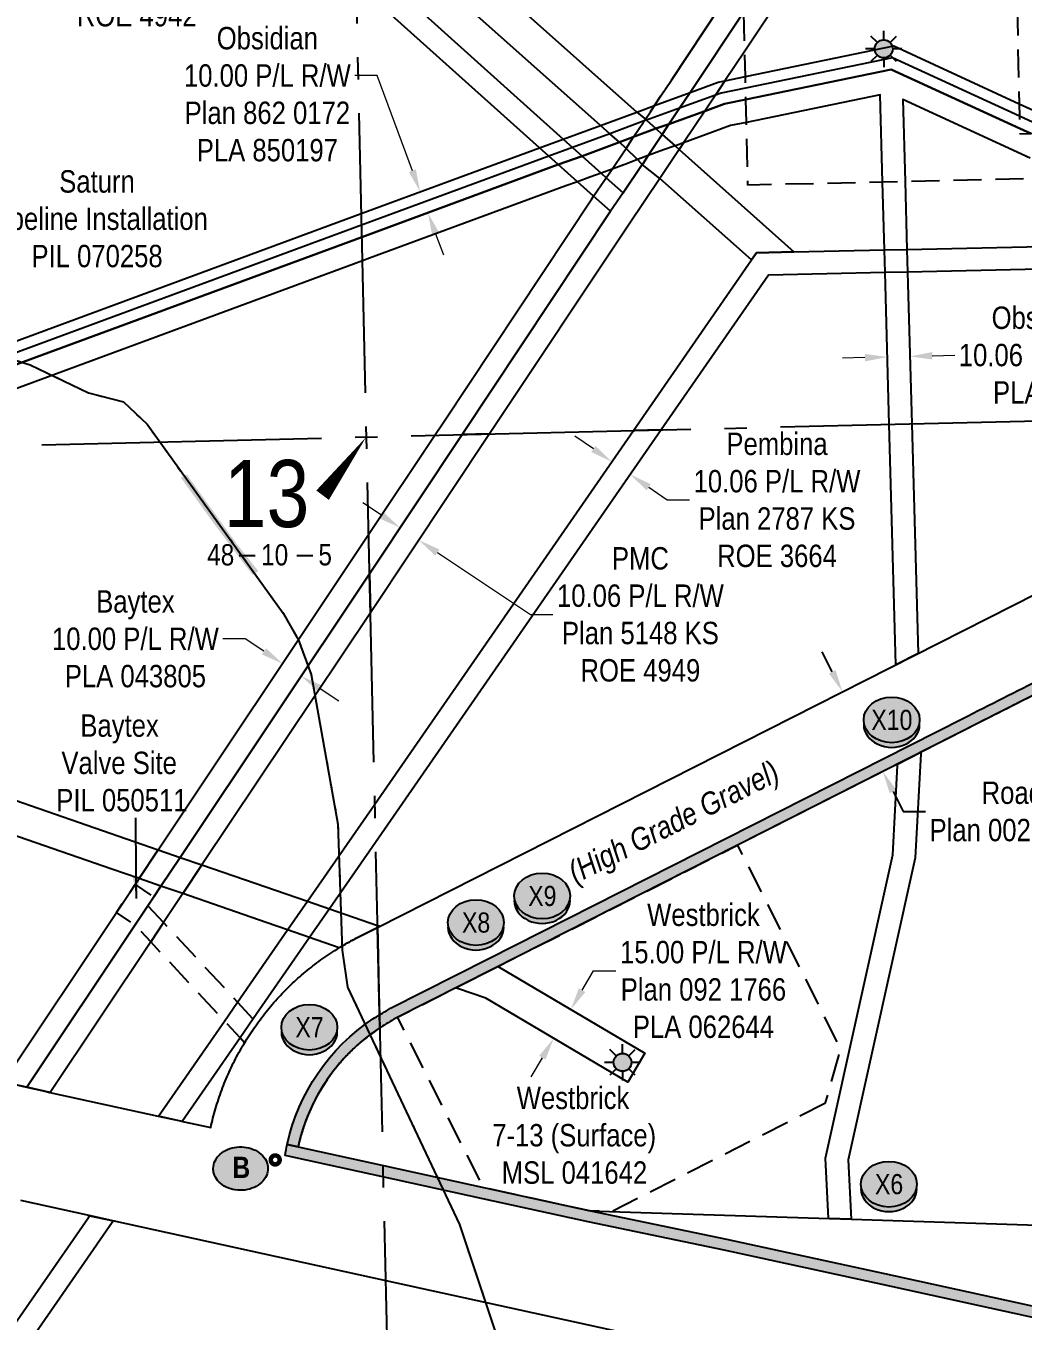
# Model space of a CAD drawing. Extents: x 610781 to 621788, y 5887608 to 5892675.
# Drawn here: x 611534 to 611979, y 5888922 to 5889501 of the extents above; entities that cross this region are included whole.
import ezdxf
from ezdxf.enums import TextEntityAlignment as Align

# ---------------------------------------------------------------- set-up
doc = ezdxf.new("R2010")
doc.units = 0
doc.header["$LTSCALE"] = 5
doc.header["$PDSIZE"] = -1.5
for name, pattern in [('foc-ACCESSROAD', [3.75, 2.5, -1.25]), ('foc-QUARTERLINE', [33, 25, -3, 2, -3]), ('foc-WHEELTRACKS', [2, 0.4, -1.6])]:
    doc.linetypes.add(name, pattern=pattern)
doc.layers.get('Defpoints').update_dxf_attribs({"color": 9})
for name, color, linetype in [('10', 1, 'Continuous'), ('9', 3, 'Continuous'), ('AS-UNDERLAY-H', 141, 'Continuous'), ('C-RW', 13, 'Continuous'), ('C-WS', 13, 'foc-ACCESSROAD'), ('C-WS-S', 13, 'Continuous'), ('CG-NOTES', 7, 'Continuous'), ('F-RW', 190, 'Continuous'), ('F-WS', 190, 'foc-ACCESSROAD'), ('F-WS-S', 190, 'Continuous'), ('L-SECLBL', 7, 'Continuous'), ('L-SECQ', 8, 'foc-QUARTERLINE'), ('L-TITLEDB', 4, 'Continuous'), ('L-TITLEDB-T', 4, 'Continuous'), ('P-CROSSINGS', 250, 'Continuous'), ('P-WORKAREA', 113, 'Continuous'), ('P-WORKAREA-COUNTY-H1', 71, 'Continuous'), ('P-WORKAREA-COUNTY1', 104, 'Continuous'), ('P-WORKAREA-H', 111, 'Continuous'), ('T-WATER-P3', 160, 'foc-WHEELTRACKS')]:
    doc.layers.add(name, color=color, linetype=linetype)
for name, color, linetype, lineweight in [('C-RW-T', 13, 'Continuous', 9), ('F-EZE-T', 190, 'Continuous', 9), ('F-RW-T', 190, 'Continuous', 9), ('F-WS-T', 190, 'Continuous', 9), ('T-TEXT', 48, 'Continuous', 18)]:
    doc.layers.add(name, color=color, linetype=linetype, lineweight=lineweight)
doc.styles.add('80CG', font='ARIALN.TTF', dxfattribs={"height": 10})
doc.styles.add('80L', font='ARIALN.TTF', dxfattribs={"height": 10})
doc.styles.add('80LS', font='ARIALNI.TTF', dxfattribs={"height": 10})
doc.styles.add('BOLD', font='ARIALNB.TTF')
doc.styles.add('Crossing', font='ARIALN.TTF', dxfattribs={"height": 10})
doc.styles.add('foc-LtypeFont', font='ARIALN.TTF', dxfattribs={"height": 7.35})
doc.styles.add('SIMPLEX', font='ARIALN.TTF')
doc.linetypes.add('foc-TOPO-flowdirection-NOLINE', pattern='A,0,[">",foc-LtypeFont,S=0.3,R=0,X=0,Y=-0.945],-20,[">",foc-LtypeFont,S=0.3,R=0,X=0,Y=-0.945],0', length=20)
doc.dimstyles.new('Compass 5 000', dxfattribs={"dimscale": 5, "dimtxt": 9, "dimasz": 2, "dimexe": 0.2, "dimexo": 0.0625, "dimgap": 0.5, "dimtad": 0, "dimtih": 1, "dimtoh": 1, "dimzin": 0, "dimdsep": 46, "dimtxsty": '80CG', "dimcen": 0.1, "dimse1": 1, "dimse2": 1, "dimclrd": 256, "dimclrt": 256, "dimaunit": 1, "dimadec": 4, "dimazin": 0, "dimtfac": 0.06, "dimtofl": 0, "dimtmove": 0, "dimatfit": 1, "dimfxl": 0.2, "dimtolj": 1, "dimtzin": 0, "dimlwd": -1, "dimarcsym": 0})

# ---------------------------------------------------------------- blocks, each defined once
blk = doc.blocks.new('L-SECLBL')
at = {"layer": '9', "color": 7}
for p, q in [((-5.08, -27.83), (-12.29, -27.83)), ((20.7, -27.83), (13.5, -27.83))]:
    blk.add_line(p, q, dxfattribs=at)
at = {"layer": '10', "color": 2, "style": 'SIMPLEX'}
blk.add_attdef('SEC', text='', height=30, dxfattribs=at).set_placement((0, 0), align=Align.MIDDLE)
at = {"layer": '10', "color": 5, "style": '80L'}
blk.add_attdef('TWP', text='', height=9.5, dxfattribs=at).set_placement((-14.43, -27.37), align=Align.MIDDLE_RIGHT)
blk.add_attdef('RGE', text='', height=9.5, dxfattribs=at).set_placement((3.62, -27.37), align=Align.MIDDLE_CENTER)
blk.add_attdef('MER', text='', height=9.5, dxfattribs=at).set_placement((23.17, -27.37), align=Align.MIDDLE_LEFT)
blk = doc.blocks.new('*D41')
at = {"layer": 'C-RW-T', "transparency": 16777216}
for p, q in [((611908.83, 5889352.43), (611898.83, 5889352.16)), ((611938.88, 5889353.25), (611948.88, 5889353.52))]:
    blk.add_line(p, q, dxfattribs=at)
for points in [[(611908.78, 5889354.09), (611908.87, 5889350.76), (611918.83, 5889352.7)], [(611938.84, 5889354.92), (611938.93, 5889351.58), (611928.89, 5889352.98)]]:
    blk.add_solid(points, dxfattribs=at)
at = {"layer": 'Defpoints', "color": 0, "transparency": 16777216}
for p in [(611928.89, 5889352.98), (611919.14, 5889341.19), (611929.2, 5889341.47)]:
    blk.add_point(p, dxfattribs=at)
at = {"layer": 'C-RW-T', "transparency": 16777216, "insert": (611987.97, 5889353.52), "char_height": 10, "attachment_point": 5, "style": '80CG'}
blk.add_mtext('\\A1;Obsidian\\P10.06 P/L R/W\\PPLA 665', dxfattribs=at)
blk = doc.blocks.new('*D45')
at = {"layer": 'Defpoints', "color": 0, "transparency": 16777216}
for p in [(611777.4, 5889061.37), (611777.44, 5889061.35), (611769.78, 5889048.46)]:
    blk.add_point(p, dxfattribs=at)
at = {"layer": 'F-RW-T', "transparency": 16777216}
for p, q in [((611782.53, 5889069.96), (611787.61, 5889078.57)), ((611787.61, 5889078.57), (611797.61, 5889078.57)), ((611764.74, 5889039.82), (611759.66, 5889031.21))]:
    blk.add_line(p, q, dxfattribs=at)
for points in [[(611781.09, 5889070.81), (611783.96, 5889069.11), (611777.44, 5889061.35)], [(611763.3, 5889040.67), (611766.17, 5889038.98), (611769.82, 5889048.44)]]:
    blk.add_solid(points, dxfattribs=at)
at = {"layer": 'F-RW-T', "transparency": 16777216, "insert": (611836.69, 5889078.57), "char_height": 10, "attachment_point": 5, "style": '80CG'}
blk.add_mtext('\\A1;Westbrick\\P15.00 P/L R/W\\PPlan 092 1766\\PPLA 062644', dxfattribs=at)
blk = doc.blocks.new('GAS')
h = blk.add_hatch(color=255)
h.dxf.hatch_style = 1
edge = h.paths.add_edge_path()
edge.add_arc((0, 0), 0.9, 0, 360)
for p, q in [((0, 0.81), (0, 1.62)), ((-0.81, 0), (-1.62, 0)), ((-0.57, 0.57), (-1.14, 1.14)), ((0.57, 0.57), (1.14, 1.14)), ((1.62, 0), (0.81, 0)), ((-0.57, -0.57), (-1.14, -1.14)), ((0, -0.81), (0, -1.62)), ((1.14, -1.14), (0.57, -0.57))]:
    blk.add_line(p, q)
blk.add_circle((0, 0), 0.8)
blk = doc.blocks.new('*D123')
at = {"layer": 'Defpoints', "color": 0, "transparency": 16777216}
for p in [(611728.35, 5889532.1), (611728.43, 5889532.03), (611718.2, 5889520.71)]:
    blk.add_point(p, dxfattribs=at)
at = {"layer": 'F-EZE-T', "transparency": 16777216}
for p, q in [((611735.08, 5889539.5), (611741.73, 5889546.96)), ((611741.73, 5889546.96), (611751.73, 5889546.96)), ((611711.63, 5889513.17), (611704.98, 5889505.71))]:
    blk.add_line(p, q, dxfattribs=at)
for points in [[(611733.83, 5889540.61), (611736.32, 5889538.39), (611728.43, 5889532.03)], [(611710.38, 5889514.28), (611712.87, 5889512.07), (611718.28, 5889520.64)]]:
    blk.add_solid(points, dxfattribs=at)
at = {"layer": 'F-EZE-T', "transparency": 16777216, "insert": (611790.82, 5889546.96), "char_height": 10, "attachment_point": 5, "style": '80CG'}
blk.add_mtext('\\A1;Pembina\\P15.24 P/L R/W\\PPlan 3390 KS\\PROE 4350', dxfattribs=at)
blk = doc.blocks.new('*D124')
at = {"layer": 'Defpoints', "color": 0, "transparency": 16777216}
for p in [(611804.01, 5889300.24), (611759.37, 5889253.39), (611767.62, 5889247.68)]:
    blk.add_point(p, dxfattribs=at)
at = {"layer": 'F-RW-T', "transparency": 16777216}
for p, q in [((611787.54, 5889311.64), (611779.32, 5889317.33)), ((611812.23, 5889294.55), (611820.45, 5889288.86)), ((611820.45, 5889288.86), (611830.45, 5889288.86))]:
    blk.add_line(p, q, dxfattribs=at)
for points in [[(611788.49, 5889313.01), (611786.59, 5889310.27), (611795.76, 5889305.95)], [(611813.18, 5889295.92), (611811.28, 5889293.18), (611804.01, 5889300.24)]]:
    blk.add_solid(points, dxfattribs=at)
at = {"layer": 'F-RW-T', "transparency": 16777216, "insert": (611869.54, 5889288.86), "char_height": 10, "attachment_point": 5, "style": '80CG'}
blk.add_mtext('\\A1;Pembina\\P10.06 P/L R/W\\PPlan 2787 KS\\PROE 3664', dxfattribs=at)
blk = doc.blocks.new('*D142')
at = {"layer": 'Defpoints', "color": 0, "transparency": 16777216}
for p in [(611708.44, 5889287.32), (611716.8, 5889281.76), (611709.59, 5889270.93)]:
    blk.add_point(p, dxfattribs=at)
at = {"layer": 'F-RW-T', "transparency": 16777216}
for p, q in [((611692.91, 5889282.03), (611684.58, 5889287.57)), ((611717.91, 5889265.39), (611759.45, 5889237.73)), ((611759.45, 5889237.73), (611769.45, 5889237.73))]:
    blk.add_line(p, q, dxfattribs=at)
for points in [[(611693.83, 5889283.42), (611691.98, 5889280.64), (611701.23, 5889276.49)], [(611718.83, 5889266.77), (611716.99, 5889264), (611709.59, 5889270.93)]]:
    blk.add_solid(points, dxfattribs=at)
at = {"layer": 'F-RW-T', "transparency": 16777216, "insert": (611808.54, 5889237.73), "char_height": 10, "attachment_point": 5, "style": '80CG'}
blk.add_mtext('\\A1;PMC\\P10.06 P/L R/W\\PPlan 5148 KS\\PROE 4949', dxfattribs=at)
blk = doc.blocks.new('*D143')
at = {"layer": 'Defpoints', "color": 0, "transparency": 16777216}
for p in [(611693.68, 5889283.28), (611702.05, 5889277.71), (611657.15, 5889210.18)]:
    blk.add_point(p, dxfattribs=at)
at = {"layer": 'F-RW-T', "transparency": 16777216}
for p, q in [((611632.12, 5889226.82), (611622.12, 5889226.82)), ((611640.45, 5889221.28), (611632.12, 5889226.82)), ((611665.47, 5889204.64), (611673.8, 5889199.11))]:
    blk.add_line(p, q, dxfattribs=at)
for points in [[(611641.37, 5889222.67), (611639.52, 5889219.9), (611648.77, 5889215.75)], [(611666.4, 5889206.03), (611664.55, 5889203.25), (611657.15, 5889210.18)]]:
    blk.add_solid(points, dxfattribs=at)
at = {"layer": 'F-RW-T', "transparency": 16777216, "insert": (611583.03, 5889226.82), "char_height": 10, "attachment_point": 5, "style": '80CG'}
blk.add_mtext('\\A1;Baytex\\P10.00 P/L R/W\\PPLA 043805', dxfattribs=at)
blk = doc.blocks.new('*D144')
at = {"layer": 'Defpoints', "color": 0, "transparency": 16777216}
for p in [(611642.13, 5889186.68), (611650.44, 5889181.13), (611345.04, 5888741.79)]:
    blk.add_point(p, dxfattribs=at)
at = {"layer": 'F-RW-T', "transparency": 16777216}
for p, q in [((611328.41, 5888752.9), (611318.41, 5888752.9)), ((611336.72, 5888747.35), (611328.41, 5888752.9)), ((611361.67, 5888730.69), (611369.98, 5888725.14))]:
    blk.add_line(p, q, dxfattribs=at)
for points in [[(611337.65, 5888748.73), (611335.8, 5888745.96), (611345.04, 5888741.79)], [(611362.59, 5888732.08), (611360.74, 5888729.31), (611353.35, 5888736.25)]]:
    blk.add_solid(points, dxfattribs=at)
at = {"layer": 'F-RW-T', "transparency": 16777216, "insert": (611279.32, 5888752.9), "char_height": 10, "attachment_point": 5, "style": '80CG'}
blk.add_mtext('\\A1;PMC\\P10.06 P/L R/W\\PPlan 5148 KS\\PROE 4950', dxfattribs=at)
blk = doc.blocks.new('*D149')
at = {"layer": 'Defpoints', "color": 0, "transparency": 16777216}
for p in [(611984.78, 5889246.81), (612002.84, 5889211.19), (611898.76, 5889203.21)]:
    blk.add_point(p, dxfattribs=at)
at = {"layer": 'L-TITLEDB-T', "transparency": 16777216}
for p, q in [((611894.24, 5889212.12), (611889.71, 5889221.04)), ((611921.34, 5889158.66), (611925.86, 5889149.74)), ((611925.86, 5889149.74), (611935.86, 5889149.74))]:
    blk.add_line(p, q, dxfattribs=at)
for points in [[(611895.72, 5889212.88), (611892.75, 5889211.37), (611898.76, 5889203.21)], [(611922.83, 5889159.41), (611919.85, 5889157.91), (611916.82, 5889167.58)]]:
    blk.add_solid(points, dxfattribs=at)
at = {"layer": 'L-TITLEDB-T', "transparency": 16777216, "insert": (611974.6, 5889149.74), "char_height": 10, "attachment_point": 5, "style": '80CG'}
blk.add_mtext('\\A1;Road\\PPlan 002 0306', dxfattribs=at)
blk = doc.blocks.new('xing2')
h = blk.add_hatch(color=50)
h.dxf.hatch_style = 1
edge = h.paths.add_edge_path()
edge.add_ellipse((0, 0), major_axis=(-12.5, 0), ratio=0.816297, start_angle=0, end_angle=360)
h = blk.add_hatch(color=250)
h.dxf.hatch_style = 1
edge = h.paths.add_edge_path()
edge.add_ellipse((0, -2.05), major_axis=(-12.5, 0), ratio=0.816297, start_angle=0, end_angle=180)
edge.add_line((12.5, -2.05), (12.5, 0))
edge.add_ellipse((0, 0), major_axis=(-12.5, 0), ratio=0.816297, start_angle=0, end_angle=180, ccw=False)
edge.add_line((-12.5, 0), (-12.5, -2.05))
at = {"color": 250}
blk.add_ellipse((0, 0), major_axis=(-12.5, 0), ratio=0.816297, dxfattribs=at)
blk.add_ellipse((0, -2.05), major_axis=(-12.5, 0), ratio=0.816297, start_param=0, end_param=3.141593, dxfattribs=at)
at = {"color": 250, "style": 'Crossing'}
blk.add_attdef('CROSSING', text='', height=9, dxfattribs=at).set_placement((0.09, 0.02), align=Align.MIDDLE_CENTER)
at = {"color": 250, "style": 'Crossing', "flags": 1}
for tag, p in [('OWNER', (0.09, -12.49)), ('DESCRIPTION', (0.09, -25.77)), ('LOCATION', (0.09, -39.3)), ('DWG_REF', (0.09, -52.84))]:
    blk.add_attdef(tag, text='', height=9, dxfattribs=at).set_placement(p, align=Align.MIDDLE_CENTER)
blk = doc.blocks.new('AA')
at = {"const_width": 4}
blk.add_lwpolyline([(-1, 0, 1), (1, 0, 1)], format="xyb", close=True, dxfattribs=at)
blk.add_circle((0, 0), 2)
blk = doc.blocks.new('Route_Letters')
h = blk.add_hatch(color=255)
h.dxf.hatch_style = 1
edge = h.paths.add_edge_path()
edge.add_ellipse((-0.12, 0.46), major_axis=(-11.97, 0), ratio=0.789318, start_angle=0, end_angle=360)
at = {"color": 5}
blk.add_open_spline([(-12.34, 0.46), (-12.34, -0.25), (-12.24, -0.97), (-11.72, -2.79), (-11.14, -3.88), (-9.56, -5.81), (-8.54, -6.66), (-6.22, -8.02), (-4.9, -8.54), (-2.12, -9.17), (-0.66, -9.3), (2.22, -9.13), (3.64, -8.84), (6.27, -7.89), (7.48, -7.22), (9.54, -5.6), (10.38, -4.64), (11.6, -2.54), (11.97, -1.4), (12.18, 0.91), (12.02, 2.08), (11.2, 4.3), (10.54, 5.35), (8.8, 7.2), (7.72, 7.99), (5.29, 9.24), (3.93, 9.68), (1.11, 10.18), (-0.35, 10.23), (-3.22, 9.91), (-4.61, 9.55), (-7.16, 8.47), (-8.32, 7.75), (-10.24, 6.02), (-11, 5.02), (-12.05, 2.86), (-12.32, 1.7), (-12.34, 0.52), (-12.34, 0.49), (-12.34, 0.46)], degree=3, knots=[0, 0, 0, 0, 0.219529, 0.219529, 0.575727, 0.575727, 0.931924, 0.931924, 1.288121, 1.288121, 1.644318, 1.644318, 2.000515, 2.000515, 2.356712, 2.356712, 2.712909, 2.712909, 3.069107, 3.069107, 3.425304, 3.425304, 3.781501, 3.781501, 4.137698, 4.137698, 4.493895, 4.493895, 4.850092, 4.850092, 5.20629, 5.20629, 5.562487, 5.562487, 5.918684, 5.918684, 6.274881, 6.274881, 6.283185, 6.283185, 6.283185, 6.283185], dxfattribs=at)
at = {"color": 14, "style": 'BOLD'}
blk.add_attdef('A', text='', height=9.5, dxfattribs=at).set_placement((0.22, 0.98), align=Align.MIDDLE)
blk = doc.blocks.new('*D156')
at = {"layer": 'Defpoints', "color": 0, "transparency": 16777216}
for p in [(611650.31, 5889561.2), (611643.59, 5889553.71), (611649.2, 5889548.68)]:
    blk.add_point(p, dxfattribs=at)
at = {"layer": 'F-EZE-T', "transparency": 16777216}
for p, q in [((611662.6, 5889563.61), (611669.28, 5889571.06)), ((611642.52, 5889541.24), (611632.7, 5889530.29)), ((611632.7, 5889530.29), (611622.7, 5889530.29))]:
    blk.add_line(p, q, dxfattribs=at)
for points in [[(611661.36, 5889564.73), (611663.84, 5889562.5), (611655.92, 5889556.17)], [(611641.28, 5889542.35), (611643.76, 5889540.12), (611649.2, 5889548.68)]]:
    blk.add_solid(points, dxfattribs=at)
at = {"layer": 'F-EZE-T', "transparency": 16777216, "insert": (611583.61, 5889530.29), "char_height": 10, "attachment_point": 5, "style": '80CG'}
blk.add_mtext('\\A1;PMC\\P10.06 P/L R/W\\PPlan 5148 KS\\PROE 4942', dxfattribs=at)
blk = doc.blocks.new('*D158')
at = {"layer": 'C-RW-T', "transparency": 16777216}
for p, q in [((611691.05, 5889478.36), (611681.05, 5889478.36)), ((611706.7, 5889435.92), (611691.05, 5889478.36)), ((611717.11, 5889407.68), (611720.58, 5889398.3))]:
    blk.add_line(p, q, dxfattribs=at)
for points in [[(611708.26, 5889436.5), (611705.14, 5889435.34), (611710.16, 5889426.54)], [(611718.68, 5889408.26), (611715.55, 5889407.1), (611713.65, 5889417.06)]]:
    blk.add_solid(points, dxfattribs=at)
at = {"layer": 'Defpoints', "color": 0, "transparency": 16777216}
for p in [(611710.16, 5889426.54), (611719.58, 5889430.01), (611723.07, 5889420.54)]:
    blk.add_point(p, dxfattribs=at)
at = {"layer": 'C-RW-T', "transparency": 16777216, "insert": (611641.96, 5889478.36), "char_height": 10, "attachment_point": 5, "style": '80CG'}
blk.add_mtext('\\A1;\\PObsidian\\P10.00 P/L R/W\\PPlan 862 0172\\PPLA 850197', dxfattribs=at)

msp = doc.modelspace()

# ---------------------------------------------------------------- hatches: boundary and pattern name
at = {"layer": 'AS-UNDERLAY-H'}
h = msp.add_hatch(color=256, dxfattribs=at)
h.dxf.hatch_style = 1
h.paths.add_polyline_path([(611603.247, 5889298.935), (611617.666, 5889278.918), (611635.291, 5889255.432), (611637.957, 5889257.053), (611628.365, 5889269.11), (611605.94, 5889300.237)])
at = {"layer": 'P-WORKAREA-COUNTY-H1'}
h = msp.add_hatch(color=256, dxfattribs=at)
h.dxf.hatch_style = 1
edge = h.paths.add_edge_path()
edge.add_arc((611739.098, 5888981.847), 90.354, 123.592921, 167.709036, ccw=False)
edge.add_line((611689.106, 5889057.111), (611689.773, 5889057.551))
edge.add_arc((611810.5, 5888865.879), 226.524, 120.092271, 122.205222, ccw=False)
edge.add_line((611696.922, 5889061.872), (611740.61, 5889083.982))
edge.add_line((611740.61, 5889083.982), (611952.759, 5889191.429))
edge.add_arc((530229.13, 6050637.304), 180951.712, 296.84845563, 296.87355299)
edge.add_line((612023.469, 5889227.242), (612128.297, 5889280.464))
edge.add_line((612128.297, 5889280.464), (612193.384, 5889333.875))
edge.add_line((612193.384, 5889333.875), (612243.764, 5889375.06))
edge.add_line((612243.764, 5889375.06), (612319.297, 5889436.981))
edge.add_line((612319.297, 5889436.981), (612366.803, 5889475.926))
edge.add_arc((612074.144, 5889832.818), 461.542, 309.352545, 320.539879)
edge.add_arc((612079.093, 5889829.285), 455.476, 320.487313, 332.197726)
edge.add_line((612481.99, 5889616.841), (612510.335, 5889616.841))
edge.add_line((612510.335, 5889616.841), (612508.59, 5889693.606))
edge.add_line((612508.59, 5889693.606), (612498.415, 5890141.395))
edge.add_line((612498.415, 5890141.395), (612495.628, 5890261.724))
edge.add_line((612495.628, 5890261.724), (612470.14, 5890261.132))
edge.add_line((612470.14, 5890261.132), (612454.248, 5890944.827))
edge.add_line((612454.248, 5890944.827), (612440.942, 5891528.329))
edge.add_line((612440.942, 5891528.329), (612440.828, 5891533.326))
edge.add_line((612440.828, 5891533.326), (612445.825, 5891533.439))
edge.add_line((612445.825, 5891533.439), (612459.245, 5890944.944))
edge.add_line((612459.245, 5890944.944), (612475.022, 5890266.245))
edge.add_line((612475.022, 5890266.245), (612500.531, 5890266.837))
edge.add_line((612500.531, 5890266.837), (612503.412, 5890141.51))
edge.add_line((612503.412, 5890141.51), (612513.587, 5889693.719))
edge.add_line((612513.587, 5889693.719), (612515.448, 5889611.843))
edge.add_line((612515.448, 5889611.843), (612484.993, 5889611.843))
edge.add_arc((612079.093, 5889829.285), 460.474, 320.487313, 331.821939, ccw=False)
edge.add_arc((612074.16, 5889832.801), 466.517, 309.352264, 320.539598, ccw=False)
edge.add_line((612369.972, 5889472.062), (612322.465, 5889433.116))
edge.add_line((612322.465, 5889433.116), (612246.93, 5889371.193))
edge.add_line((612246.93, 5889371.193), (612196.551, 5889330.008))
edge.add_line((612196.551, 5889330.008), (612131.046, 5889276.254))
edge.add_line((612131.046, 5889276.254), (612025.732, 5889222.786))
edge.add_arc((530225.209, 6050645.04), 180965.383, 296.84845727, 296.87355464, ccw=False)
edge.add_line((611955.016, 5889186.97), (611742.868, 5889079.523))
edge.add_line((611742.868, 5889079.523), (611699.306, 5889057.477))
edge.add_arc((611810.5, 5888865.879), 221.526, 120.128729, 122.192181)
edge.add_line((611692.48, 5889053.349), (611691.863, 5889052.943))
edge.add_arc((611739.098, 5888981.847), 85.356, 123.599422, 167.709036)
edge.add_line((611655.698, 5889000.018), (611650.814, 5889001.082))
at = {"layer": 'P-WORKAREA-H'}
h = msp.add_hatch(color=256, dxfattribs=at)
h.dxf.hatch_style = 1
edge = h.paths.add_edge_path()
edge.add_line((612752.65, 5888276.325), (612742.335, 5888295.733))
edge.add_line((612742.335, 5888295.733), (612565.186, 5888511.728))
edge.add_line((612565.186, 5888511.728), (612548.971, 5888531.447))
edge.add_line((612548.971, 5888531.447), (612525.141, 5888560.515))
edge.add_line((612525.141, 5888560.515), (612504.459, 5888585.716))
edge.add_line((612504.459, 5888585.716), (612464.578, 5888634.284))
edge.add_line((612464.578, 5888634.284), (612453.953, 5888638.447))
edge.add_arc((611809.124, 5888107.698), 835.164, 39.457261, 60.313572)
edge.add_line((612222.742, 5888833.246), (612180.635, 5888856.083))
edge.add_line((612180.635, 5888856.083), (612149.694, 5888871.606))
edge.add_line((612149.694, 5888871.606), (612112.28, 5888887.809))
edge.add_line((612112.28, 5888887.809), (612068.311, 5888902.358))
edge.add_line((612068.311, 5888902.358), (612031.279, 5888912.662))
edge.add_line((612031.279, 5888912.662), (611986.385, 5888923.177))
edge.add_line((611986.385, 5888923.177), (611916.427, 5888938.586))
edge.add_line((611916.427, 5888938.586), (611846.015, 5888953.869))
edge.add_line((611846.015, 5888953.869), (611785.205, 5888966.492))
edge.add_line((611785.205, 5888966.492), (611738.18, 5888976.806))
edge.add_line((611738.18, 5888976.806), (611692.814, 5888986.772))
edge.add_line((611692.814, 5888986.772), (611649.886, 5888996.171))
edge.add_arc((611739.098, 5888981.847), 90.354, 167.709036, 170.878502, ccw=False)
edge.add_line((611650.814, 5889001.082), (611655.698, 5889000.018))
edge.add_arc((611739.098, 5888981.847), 85.356, 167.708999, 167.710718)
edge.add_line((611655.697, 5889000.015), (611693.883, 5888991.655))
edge.add_line((611693.883, 5888991.655), (611739.252, 5888981.688))
edge.add_line((611739.252, 5888981.688), (611786.249, 5888971.38))
edge.add_line((611786.249, 5888971.38), (611847.053, 5888958.758))
edge.add_line((611847.053, 5888958.758), (611917.495, 5888943.469))
edge.add_line((611917.495, 5888943.469), (611987.493, 5888928.051))
edge.add_line((611987.493, 5888928.051), (612032.519, 5888917.505))
edge.add_line((612032.519, 5888917.505), (612069.767, 5888907.141))
edge.add_line((612069.767, 5888907.141), (612114.062, 5888892.484))
edge.add_line((612114.062, 5888892.484), (612151.809, 5888876.136))
edge.add_line((612151.809, 5888876.136), (612182.947, 5888860.514))
edge.add_line((612182.947, 5888860.514), (612225.171, 5888837.614))
edge.add_arc((611817.943, 5888118.062), 826.795, 49.93565, 60.492497, ccw=False)
edge.add_arc((611818.541, 5888118.714), 825.911, 39.370125, 49.938301, ccw=False)
edge.add_line((612457.024, 5888642.612), (612467.614, 5888638.462))
edge.add_line((612467.614, 5888638.462), (612508.322, 5888588.888))
edge.add_line((612508.322, 5888588.888), (612529.005, 5888563.686))
edge.add_line((612529.005, 5888563.686), (612552.834, 5888534.618))
edge.add_line((612552.834, 5888534.618), (612569.049, 5888514.9))
edge.add_line((612569.049, 5888514.9), (612746.515, 5888298.518))
edge.add_line((612746.515, 5888298.518), (612756.63, 5888279.487))
edge.add_line((612756.63, 5888279.487), (612752.65, 5888276.325))

# ---------------------------------------------------------------- linework, layer by layer
at = {"layer": 'C-RW'}
for points in [[(611897.115, 5889552.386), (611855.142, 5889489.343), (611846.273, 5889476.02), (611841.998, 5889469.599), (611837.298, 5889462.556), (611827.855, 5889448.376), (611825.829, 5889445.332), (611817.261, 5889432.381), (611803.567, 5889412.088), (611741.196, 5889318.406), (611728.917, 5889318.11), (611795.181, 5889417.77), (611787.658, 5889424.499), (611780.379, 5889431.009), (611771.837, 5889438.647), (611767.624, 5889442.414), (611763.413, 5889446.179), (611681.561, 5889519.649)], [(611681.247, 5889533.461), (611774.046, 5889449.978), (611778.256, 5889446.211), (611782.469, 5889442.442), (611790.96, 5889434.837), (611793.283, 5889432.756), (611800.804, 5889426.02), (611809.393, 5889438.701), (611809.72, 5889439.189), (611812.03, 5889442.688), (611818.257, 5889452.119), (611821.304, 5889456.697), (611826.009, 5889463.761), (611830.71, 5889470.822), (611854.744, 5889506.918)], [(611113.257, 5889287.723), (611232.051, 5889306.111), (611247.021, 5889308.459), (611266.729, 5889311.55), (611307.905, 5889318.006), (611363.031, 5889326.552), (611485.293, 5889343.548), (611507.225, 5889351.604), (611510.572, 5889352.861), (611683.898, 5889416.854), (611763.413, 5889446.179), (611774.046, 5889449.978), (611790.727, 5889456.11), (611806.938, 5889462.086), (611814.795, 5889464.974), (611830.71, 5889470.822), (611843.299, 5889475.415), (611846.273, 5889476.02), (611855.402, 5889477.907), (611921.671, 5889491.605), (611921.671, 5889491.605), (611977.694, 5889465.815), (611986.963, 5889461.549)], [(611985.879, 5889456.533), (611977.821, 5889460.242), (611921.069, 5889486.356), (611855.517, 5889472.819), (611844.669, 5889470.579), (611841.998, 5889469.599), (611826.009, 5889463.761), (611811.241, 5889458.544), (611810.267, 5889458.174), (611794.959, 5889452.341), (611778.256, 5889446.211), (611767.624, 5889442.414), (611684.018, 5889411.564), (611507.346, 5889346.406)], [(611466.37, 5889411.707), (611467.11, 5889356.146), (611467.377, 5889336.035), (611467.442, 5889331.159), (611472.545, 5889331.829), (611482.58, 5889333.147), (611487.636, 5889333.811), (611492.592, 5889335.639), (611507.466, 5889341.123), (611684.139, 5889406.241), (611771.837, 5889438.647), (611782.469, 5889442.442), (611799.198, 5889448.578), (611805.515, 5889450.98), (611815.467, 5889454.759), (611821.304, 5889456.697), (611837.298, 5889462.556), (611846.043, 5889465.741), (611855.633, 5889467.721), (611920.47, 5889481.109), (611977.946, 5889454.748), (611982.954, 5889452.451)], [(611982.581, 5889441.545), (611925.755, 5889467.748), (611926.757, 5889431.039), (611927.583, 5889400.756), (611927.859, 5889390.626), (611929.707, 5889322.943), (611932.508, 5889220.315), (611922.576, 5889215.28), (611919.644, 5889322.701), (611917.796, 5889390.401), (611917.52, 5889400.533), (611916.694, 5889430.811), (611915.628, 5889469.831), (611855.865, 5889457.491), (611848.797, 5889456.031), (611840.751, 5889453.103), (611827.855, 5889448.376), (611824.622, 5889447.191), (611823.989, 5889446.981), (611818.841, 5889445.273), (611812.03, 5889442.688), (611807.657, 5889441.027), (611807.18, 5889440.846), (611802.724, 5889439.154), (611795.929, 5889436.66), (611790.96, 5889434.837), (611785.895, 5889432.978), (611780.379, 5889431.009), (611775.272, 5889429.186), (611687.536, 5889396.796), (611684.381, 5889395.632), (611507.708, 5889330.484)]]:
    msp.add_lwpolyline(points, dxfattribs=at)
at = {"layer": 'C-RW', "flags": 128}
for points in [[(611113.257, 5889287.723), (611232.051, 5889306.111), (611247.021, 5889308.459), (611266.729, 5889311.55), (611307.905, 5889318.006), (611363.031, 5889326.552), (611485.293, 5889343.548), (611507.225, 5889351.604), (611510.572, 5889352.861), (611683.898, 5889416.854), (611763.413, 5889446.179), (611774.046, 5889449.978), (611790.727, 5889456.11), (611806.938, 5889462.086), (611814.795, 5889464.974), (611830.71, 5889470.822), (611843.299, 5889475.415), (611846.273, 5889476.02), (611855.402, 5889477.907), (611921.671, 5889491.605), (611977.694, 5889465.815), (611986.963, 5889461.549)], [(611982.954, 5889452.451), (611977.946, 5889454.748), (611920.47, 5889481.109), (611855.633, 5889467.721), (611846.043, 5889465.741), (611837.298, 5889462.556), (611821.304, 5889456.697), (611815.467, 5889454.759), (611799.198, 5889448.578), (611782.469, 5889442.442), (611771.837, 5889438.647), (611684.139, 5889406.241), (611507.466, 5889341.123), (611492.592, 5889335.639), (611487.636, 5889333.811), (611482.58, 5889333.147), (611467.442, 5889331.159), (611457.394, 5889329.788), (611445.916, 5889328.165), (611364.763, 5889316.695), (611308.627, 5889307.957), (611268.18, 5889301.673), (611120.791, 5889278.75)]]:
    msp.add_lwpolyline(points, dxfattribs=at)
at = {"layer": 'C-RW'}
msp.add_lwpolyline([(611902.62, 5888967.677), (611892.527, 5888968.002), (611891.225, 5888994.995), (611921.204, 5889130.37), (611923.334, 5889170.307), (611923.368, 5889170.941), (611933.728, 5889176.188), (611933.694, 5889175.556), (611931.211, 5889129.005), (611901.343, 5888994.134), (611902.62, 5888967.677)], close=True, dxfattribs=at)
at = {"layer": 'C-WS', "flags": 128}
msp.add_lwpolyline([(612175.926, 5889391.777), (612160.305, 5889378.987), (612145.109, 5889394.906), (612144.551, 5889395.492), (612135.124, 5889405.368), (612106.723, 5889435.122), (611926.757, 5889431.039), (611916.694, 5889430.811), (611856.501, 5889429.448), (611855.865, 5889457.491), (611855.633, 5889467.721), (611855.517, 5889472.819), (611855.402, 5889477.907), (611855.142, 5889489.343), (611854.744, 5889506.918), (611853.734, 5889551.403), (611884.833, 5889552.108), (611897.115, 5889552.386), (611975.691, 5889554.169), (611977.694, 5889465.815), (611977.821, 5889460.242), (611977.946, 5889454.748), (611978, 5889452.34), (611982.954, 5889452.451), (612115.15, 5889455.45), (612119.547, 5889450.843), (612133.218, 5889436.52), (612159.672, 5889408.806), (612162.374, 5889405.974), (612170.54, 5889397.419), (612175.926, 5889391.777)], close=True, dxfattribs=at)
at = {"layer": 'F-RW'}
for points in [[(611825.829, 5889445.332), (611877.069, 5889399.635), (611860.387, 5889399.264), (611858.162, 5889396.039), (611817.261, 5889432.381), (611809.393, 5889438.701), (611807.18, 5889440.846), (611802.14, 5889445.867), (611799.198, 5889448.578), (611794.959, 5889452.341), (611790.727, 5889456.11), (611680.778, 5889554.045), (611680.304, 5889574.9), (611806.938, 5889462.086), (611810.771, 5889458.931), (611811.241, 5889458.544), (611815.467, 5889454.759), (611818.257, 5889452.119), (611823.989, 5889446.981), (611825.829, 5889445.332)], [(611629.771, 5889048.723), (611603.899, 5889011.376), (611593.377, 5889013.683), (611622.813, 5889056.197), (611628.644, 5889064.618), (611651.003, 5889096.911), (611659.865, 5889109.711), (611689.9, 5889152.962), (611805.425, 5889319.95), (611817.858, 5889320.25), (611690.287, 5889135.962), (611669.674, 5889106.323), (611660.808, 5889093.524), (611635.604, 5889057.141), (611629.771, 5889048.723)], [(611687.956, 5889238.44), (611687.558, 5889255.912), (611728.917, 5889318.11), (611741.196, 5889318.405), (611687.956, 5889238.44)], [(611589.881, 5889091.574), (611544.996, 5889024.292), (611542.402, 5889024.862), (611534.494, 5889026.583), (611582.87, 5889099.107), (611588.575, 5889107.661), (611591.198, 5889111.593), (611594.442, 5889116.456), (611602.972, 5889129.245), (611687.559, 5889255.912), (611687.956, 5889238.44), (611612.751, 5889125.968), (611604.226, 5889113.075), (611595.589, 5889100.129), (611589.881, 5889091.574)], [(611739.466, 5889066.353), (611726.816, 5889070.722), (611726.021, 5889070.996), (611744.903, 5889080.553), (611745.51, 5889080.195), (611810.563, 5889041.798), (611802.943, 5889028.887), (611739.466, 5889066.353)], [(611270.574, 5888530.211), (611271.164, 5888504.657), (611261.108, 5888504.429), (611260.449, 5888533.241), (611426.524, 5888772.887), (611435.758, 5888786.214), (611449.61, 5888806.203), (611562.085, 5888968.526), (611562.596, 5888969.263), (611573.18, 5888966.942), (611572.669, 5888966.204), (611450.57, 5888789.974), (611436.718, 5888769.983), (611427.484, 5888756.656), (611270.574, 5888530.211)]]:
    msp.add_lwpolyline(points, close=True, dxfattribs=at)
for points in [[(611524.134, 5889029.087), (611574.546, 5889104.657), (611582.875, 5889117.143), (611584.669, 5889119.833), (611593.231, 5889132.669), (611679.135, 5889261.461), (611687.158, 5889273.496), (611716.704, 5889317.816), (611720.693, 5889323.801), (611786.848, 5889423.31), (611787.658, 5889424.499), (611792.521, 5889431.633), (611793.283, 5889432.756), (611795.929, 5889436.66), (611801.079, 5889444.259), (611802.14, 5889445.867), (611805.515, 5889450.98), (611809.917, 5889457.649), (611810.267, 5889458.174), (611810.771, 5889458.931), (611812.976, 5889462.242), (611814.795, 5889464.974), (611817.68, 5889469.306), (611822.381, 5889476.367), (611844.669, 5889509.842)], [(611854.744, 5889506.918), (611830.71, 5889470.822), (611826.009, 5889463.761), (611821.304, 5889456.697), (611818.257, 5889452.119), (611812.03, 5889442.688), (611809.72, 5889439.189), (611809.393, 5889438.701), (611800.804, 5889426.02), (611795.181, 5889417.77), (611728.917, 5889318.11), (611687.559, 5889255.912), (611602.972, 5889129.245), (611594.442, 5889116.456), (611591.198, 5889111.593), (611588.575, 5889107.661), (611582.87, 5889099.107), (611534.494, 5889026.583), (611529.022, 5889027.883)], [(612144.551, 5889395.492), (611927.859, 5889390.626), (611917.796, 5889390.401), (611865.706, 5889389.232), (611817.858, 5889320.25), (611805.425, 5889319.951), (611858.162, 5889396.039), (611860.387, 5889399.264), (611877.069, 5889399.635), (611917.52, 5889400.533), (611927.583, 5889400.756), (612135.124, 5889405.368)], [(611511.575, 5889160.935), (611593.231, 5889132.669), (611602.972, 5889129.245), (611612.751, 5889125.968), (611659.865, 5889109.711), (611669.674, 5889106.323), (611691.129, 5889098.912), (611692.26, 5889098.521), (611690.934, 5889097.849), (611682.039, 5889093.372), (611681.07, 5889092.87), (611680.104, 5889092.359), (611679.143, 5889091.841), (611678.186, 5889091.313), (611677.235, 5889090.777), (611676.288, 5889090.234), (611675.346, 5889089.682), (611674.077, 5889088.922), (611660.808, 5889093.524), (611651.003, 5889096.911), (611641.353, 5889100.245), (611604.226, 5889113.075), (611594.442, 5889116.456), (611584.669, 5889119.833), (611572.551, 5889124.021), (611496.806, 5889150.178)]]:
    msp.add_lwpolyline(points, dxfattribs=at)
at = {"layer": 'F-WS', "flags": 128}
for points in [[(611890.922, 5889019.289), (611795.891, 5888971.109), (611785.95, 5888971.445), (611738.501, 5888981.853), (611700.362, 5889057.317), (611700.083, 5889057.87), (611726.021, 5889070.996), (611744.903, 5889080.553), (611851.839, 5889134.713), (611852.096, 5889134.205), (611897.941, 5889043.736), (611890.922, 5889019.289)], [(611632.251, 5889047.27), (611631.757, 5889046.456), (611629.771, 5889048.723), (611622.813, 5889056.197), (611589.881, 5889091.574), (611582.87, 5889099.107), (611574.546, 5889104.657), (611582.875, 5889117.143), (611591.198, 5889111.593), (611588.575, 5889107.661), (611595.589, 5889100.129), (611628.644, 5889064.618), (611635.604, 5889057.141), (611637.527, 5889055.182), (611636.915, 5889054.328), (611636.304, 5889053.46), (611635.701, 5889052.588), (611635.105, 5889051.71), (611634.516, 5889050.828), (611633.935, 5889049.94), (611633.363, 5889049.048), (611632.797, 5889048.151), (611632.251, 5889047.27)]]:
    msp.add_lwpolyline(points, close=True, dxfattribs=at)
at = {"layer": 'L-SECLBL', "flags": 128}
msp.add_lwpolyline([(611686.106, 5889316.99, 0, 6.997, 0), (611666.627, 5889291.005, 6.997, 6.997, 0)], format="xyseb", dxfattribs=at)
at = {"layer": 'L-SECQ'}
for p, q in [((611667.809, 5890121.486), (611704.359, 5888514.385)), ((610881.373, 5889297.557), (612491.172, 5889336.431))]:
    msp.add_line(p, q, dxfattribs=at)
at = {"layer": 'L-TITLEDB'}
msp.add_lwpolyline([(611691.088, 5889097.927), (612007.122, 5889258.141), (612049.765, 5889290.746, 0.002723), (612092.408, 5889323.351), (612131.046, 5889276.254), (612025.732, 5889222.786), (612025.524, 5889222.68), (611742.868, 5889079.523), (611699.306, 5889057.477, 0.0090038), (611692.48, 5889053.349), (611692.107, 5889053.104)], format="xyb", close=True, dxfattribs=at)
for points in [[(611529.189, 5889027.842), (611534.371, 5889026.61), (611542.585, 5889024.822), (611544.869, 5889024.32), (611593.215, 5889013.719), (611603.733, 5889011.413), (611604.747, 5889011.19), (611616.645, 5889008.579), (611616.884, 5889009.644), (611617.132, 5889010.705), (611617.39, 5889011.765), (611617.656, 5889012.823), (611617.932, 5889013.878), (611618.217, 5889014.93), (611618.511, 5889015.98), (611618.814, 5889017.027), (611619.126, 5889018.073), (611619.447, 5889019.114), (611619.777, 5889020.153), (611620.116, 5889021.19), (611620.464, 5889022.223), (611620.821, 5889023.254), (611621.188, 5889024.28), (611621.563, 5889025.305), (611621.947, 5889026.325), (611622.339, 5889027.342), (611622.74, 5889028.356), (611623.151, 5889029.366), (611623.57, 5889030.373), (611623.998, 5889031.376), (611624.435, 5889032.375), (611624.88, 5889033.371), (611625.333, 5889034.362), (611625.796, 5889035.349), (611626.267, 5889036.333), (611626.746, 5889037.312), (611627.234, 5889038.287), (611627.73, 5889039.259), (611628.235, 5889040.225), (611628.749, 5889041.187), (611629.27, 5889042.145), (611629.8, 5889043.097), (611630.338, 5889044.046), (611630.884, 5889044.989), (611631.439, 5889045.929), (611632.154, 5889047.113), (611632.672, 5889047.951), (611633.222, 5889048.828), (611633.792, 5889049.72), (611634.37, 5889050.607), (611634.956, 5889051.489), (611635.549, 5889052.367), (611636.15, 5889053.24), (611636.757, 5889054.107), (611637.372, 5889054.969), (611637.971, 5889055.794), (611638.714, 5889056.797), (611639.37, 5889057.668), (611640.034, 5889058.532), (611640.706, 5889059.391), (611641.386, 5889060.245), (611642.072, 5889061.091), (611642.766, 5889061.933), (611643.467, 5889062.768), (611644.175, 5889063.597), (611644.891, 5889064.42), (611645.614, 5889065.236), (611646.343, 5889066.046), (611647.08, 5889066.851), (611647.823, 5889067.648), (611648.574, 5889068.44), (611649.331, 5889069.224), (611650.096, 5889070.002), (611650.866, 5889070.772), (611651.644, 5889071.537), (611652.428, 5889072.295), (611653.219, 5889073.045), (611654.016, 5889073.789), (611654.819, 5889074.526), (611655.63, 5889075.257), (611656.446, 5889075.979), (611657.269, 5889076.695), (611658.098, 5889077.404), (611658.932, 5889078.106), (611659.773, 5889078.799), (611660.62, 5889079.486), (611661.473, 5889080.165), (611662.332, 5889080.837), (611663.196, 5889081.502), (611664.066, 5889082.159), (611664.943, 5889082.808), (611665.824, 5889083.45), (611666.711, 5889084.084), (611667.603, 5889084.711), (611668.501, 5889085.329), (611669.405, 5889085.94), (611670.313, 5889086.543), (611671.227, 5889087.138), (611672.146, 5889087.725), (611673.069, 5889088.304), (611673.999, 5889088.875), (611674.952, 5889089.45), (611675.889, 5889090.003), (611676.83, 5889090.548), (611677.776, 5889091.084), (611678.726, 5889091.613), (611679.681, 5889092.134), (611680.64, 5889092.646), (611681.605, 5889093.149), (611682.572, 5889093.645), (611691.088, 5889097.927), (611691.214, 5889092.395), (611691.751, 5889068.787), (611692.107, 5889053.104), (611691.863, 5889052.943), (611691.25, 5889052.531), (611690.64, 5889052.115), (611690.034, 5889051.693), (611689.432, 5889051.266), (611688.833, 5889050.834), (611688.238, 5889050.396), (611687.647, 5889049.954), (611687.06, 5889049.507), (611686.477, 5889049.054), (611685.897, 5889048.596), (611685.321, 5889048.134), (611684.75, 5889047.666), (611684.183, 5889047.193), (611683.62, 5889046.716), (611683.06, 5889046.234), (611682.506, 5889045.747), (611681.955, 5889045.254), (611681.409, 5889044.758), (611680.867, 5889044.256), (611680.329, 5889043.75), (611679.796, 5889043.24), (611679.266, 5889042.725), (611678.742, 5889042.205), (611678.222, 5889041.681), (611677.708, 5889041.152), (611677.196, 5889040.619), (611676.69, 5889040.081), (611676.189, 5889039.539), (611675.692, 5889038.992), (611675.2, 5889038.442), (611674.713, 5889037.887), (611674.23, 5889037.328), (611673.753, 5889036.765), (611673.281, 5889036.197), (611672.813, 5889035.626), (611672.35, 5889035.051), (611671.893, 5889034.472), (611671.44, 5889033.888), (611670.992, 5889033.301), (611670.55, 5889032.71), (611670.112, 5889032.115), (611669.68, 5889031.516), (611669.253, 5889030.914), (611668.831, 5889030.308), (611668.415, 5889029.698), (611668.003, 5889029.085), (611667.597, 5889028.468), (611667.196, 5889027.848), (611666.801, 5889027.225), (611666.411, 5889026.598), (611666.027, 5889025.967), (611665.648, 5889025.333), (611665.275, 5889024.696), (611664.907, 5889024.056), (611664.545, 5889023.413), (611664.188, 5889022.766), (611663.836, 5889022.117), (611663.491, 5889021.464), (611663.151, 5889020.809), (611662.817, 5889020.15), (611662.489, 5889019.489), (611662.166, 5889018.825), (611661.849, 5889018.158), (611661.538, 5889017.489), (611661.232, 5889016.816), (611660.933, 5889016.141), (611660.639, 5889015.464), (611660.351, 5889014.784), (611660.069, 5889014.102), (611659.793, 5889013.417), (611659.523, 5889012.73), (611659.259, 5889012.04), (611659.001, 5889011.348), (611658.748, 5889010.654), (611658.503, 5889009.959), (611658.263, 5889009.26), (611658.029, 5889008.559), (611657.8, 5889007.857), (611657.578, 5889007.154), (611657.362, 5889006.447), (611657.153, 5889005.739), (611656.949, 5889005.03), (611656.752, 5889004.318), (611656.561, 5889003.604), (611656.375, 5889002.89), (611656.196, 5889002.174), (611656.024, 5889001.456), (611655.857, 5889000.737), (611655.697, 5889000.015), (611693.883, 5888991.655), (611739.252, 5888981.688), (611786.037, 5888971.426), (611794.702, 5888971.147), (611892.784, 5888967.993), (611902.873, 5888967.669), (612004.528, 5888964.402)], [(611896.256, 5888896.065), (611695.052, 5888940.206), (611573.014, 5888966.978), (611562.434, 5888969.299), (611531.85, 5888976.005)]]:
    msp.add_lwpolyline(points, dxfattribs=at)
at = {"layer": 'P-WORKAREA', "flags": 128}
msp.add_lwpolyline([(611986.385, 5888923.177), (611916.427, 5888938.586), (611846.015, 5888953.869), (611785.205, 5888966.492), (611738.18, 5888976.806), (611692.814, 5888986.772), (611649.886, 5888996.171, -0.0138303), (611650.814, 5889001.082), (611655.698, 5889000.018, 0.0000075), (611655.697, 5889000.015), (611693.883, 5888991.655), (611739.252, 5888981.688), (611786.249, 5888971.38), (611847.053, 5888958.758), (611917.495, 5888943.469), (611987.493, 5888928.051)], format="xyb", dxfattribs=at)
at = {"layer": 'P-WORKAREA-COUNTY1', "flags": 128}
msp.add_lwpolyline([(612025.732, 5889222.786, -0.0001095), (611955.016, 5889186.97), (611742.868, 5889079.523), (611699.306, 5889057.477, 0.0090038), (611692.48, 5889053.349), (611691.863, 5889052.943, 0.1948767), (611655.698, 5889000.018), (611650.814, 5889001.082, -0.1949061), (611689.106, 5889057.111), (611689.773, 5889057.551, -0.0092197), (611696.922, 5889061.872), (611740.61, 5889083.982), (611952.759, 5889191.429, 0.0001095), (612023.469, 5889227.242)], format="xyb", dxfattribs=at)
at = {"layer": 'T-WATER-P3', "linetype": 'foc-TOPO-flowdirection-NOLINE', "flags": 128}
msp.add_lwpolyline([(611416.72, 5889410.508), (611435.453, 5889390.64), (611447.886, 5889381.653), (611474.692, 5889368.223), (611536.013, 5889349.206), (611562.155, 5889336.654), (611577.648, 5889332.705), (611588.261, 5889322.678), (611649.03, 5889238.327), (611655.874, 5889226.28), (611661.475, 5889210.949), (611673.469, 5889144.104), (611675.373, 5889087.83), (611677.728, 5889071.374), (611727.766, 5888965.305), (611756.776, 5888878.279), (611762.855, 5888844.918), (611765.674, 5888710.398), (611763.248, 5888692.32), (611755.237, 5888661.154), (611754.343, 5888643.872), (611757.519, 5888628.143), (611788.451, 5888536.108), (611797.206, 5888485.051), (611809.315, 5888456.716), (611810.231, 5888437.746), (611817.984, 5888425.061), (611835.977, 5888424.061), (611849.621, 5888430.937), (611863.823, 5888447.747), (611873.823, 5888452.668), (611895.568, 5888443.523)], dxfattribs=at)
at = {"layer": 'T-WATER-P3', "flags": 128}
msp.add_lwpolyline([(611416.72, 5889410.508), (611435.453, 5889390.64), (611447.886, 5889381.653), (611474.692, 5889368.223), (611536.013, 5889349.206), (611562.155, 5889336.654), (611577.648, 5889332.705), (611588.261, 5889322.678), (611649.03, 5889238.327), (611655.874, 5889226.28), (611661.475, 5889210.949), (611673.469, 5889144.104), (611675.373, 5889087.83), (611677.728, 5889071.374), (611727.766, 5888965.305), (611756.776, 5888878.279), (611762.855, 5888844.918), (611765.674, 5888710.398), (611763.248, 5888692.32), (611755.237, 5888661.154), (611754.343, 5888643.872), (611757.519, 5888628.143), (611788.451, 5888536.108), (611797.206, 5888485.051), (611809.315, 5888456.716), (611810.231, 5888437.746), (611817.984, 5888425.061), (611835.977, 5888424.061), (611849.621, 5888430.937), (611863.823, 5888447.747), (611873.823, 5888452.668), (611895.568, 5888443.523)], dxfattribs=at)

# ---------------------------------------------------------------- block references
at = {"layer": 'C-WS-S', "xscale": 5.00000000000004, "yscale": 5.00000000000004, "zscale": 5.00000000000004}
msp.add_blockref('GAS', (611917.193, 5889490.298), dxfattribs=at)
at = {"layer": 'CG-NOTES', "color": 1, "xscale": 0.999609, "yscale": 0.999609, "zscale": 0.999609}
msp.add_blockref('Route_Letters', (611630.109, 5888989.843), dxfattribs=at).add_auto_attribs({'A': 'B'})
msp.add_blockref('AA', (611645.467, 5888994.162), dxfattribs=at)
at = {"layer": 'F-WS-S', "xscale": 5.00000000000004, "yscale": 5.00000000000004, "zscale": 5.00000000000004}
msp.add_blockref('GAS', (611800.55, 5889037.731), dxfattribs=at)
at = {"layer": 'L-SECLBL', "color": 3, "xscale": 0.999609, "yscale": 0.999609, "zscale": 0.999609}
msp.add_blockref('L-SECLBL', (611641.6, 5889291.749), dxfattribs=at).add_auto_attribs({'SEC': '13', 'TWP': '48', 'RGE': '10', 'MER': '5'})
at = {"layer": 'P-CROSSINGS', "xscale": 0.999609, "yscale": 0.999609, "zscale": 0.999609}
for p, values in [((611920.744, 5889190.649), {'CROSSING': 'X10'}), ((611764.663, 5889112.035), {'CROSSING': 'X9'}), ((611735.08, 5889100.155), {'CROSSING': 'X8'}), ((611660.7, 5889053.399), {'CROSSING': 'X7'}), ((611919.506, 5888983.336), {'CROSSING': 'X6'})]:
    msp.add_blockref('xing2', p, dxfattribs=at).add_auto_attribs(values)

# ---------------------------------------------------------------- texts
at = {"layer": 'F-EZE-T', "insert": (611528.293, 5889193.134), "char_height": 9.99609, "attachment_point": 1, "style": '80L'}
msp.add_mtext_dynamic_manual_height_columns('\\pi30.169;Baytex\\P\\pi21.707;Valve Site\\P\\pi19.419;PIL 050511', width=94.42393, gutter_width=99.961, heights=[0], dxfattribs=at)
at = {"layer": 'F-WS-T', "attachment_point": 1, "style": '80L'}
for s, width, gutter_width, insert, char_height in [('\\pi34.947;Saturn\\P\\pi2.6575;Pipeline Installation\\P\\pi22.561;PIL 070258', 102.3098, 99.961, (611514.063, 5889436.128), 9.99609), ('\\pi20.217;Westbrick\\P\\pi9.2624;7-13 (Surface)\\P\\pi13.509;MSL 041642', 90.5234, 50, (611733.096, 5889026.862), 10)]:
    msp.add_mtext_dynamic_manual_height_columns(s, width=width, gutter_width=gutter_width, heights=[0], dxfattribs=dict(at, insert=insert, char_height=char_height))
at = {"layer": 'T-TEXT', "style": '80LS'}
msp.add_text('(High Grade Gravel)', height=9.99609, rotation=26.882771, dxfattribs=at).set_placement((611823.309, 5889145.149), align=Align.MIDDLE_CENTER)

# ---------------------------------------------------------------- dimensions: what is measured, and where the dimension line sits
at = {"layer": 'C-RW-T'}
for base, p1, p2, angle, text, picture, middle in [((611710.159, 5889426.539), (611723.075, 5889420.535), (611719.579, 5889430.013), 110.244397, '\\PObsidian\\P10.00 P/L R/W\\PPlan 862 0172\\PPLA 850197', '*D158', (611641.961, 5889478.36)), ((611928.887, 5889352.976), (611919.139, 5889341.191), (611929.201, 5889341.466), 1.563374, 'Obsidian\\P10.06 P/L R/W\\PPLA 665', '*D41', (611987.965, 5889353.522))]:
    dim = msp.add_linear_dim(base=base, p1=p1, p2=p2, angle=angle, text=text, dimstyle='Compass 5 000', dxfattribs=at)
    dim.commit()
    dim.dimension.update_dxf_attribs({"geometry": picture, "text_midpoint": middle, "dimtype": 161})
at = {"layer": 'F-EZE-T'}
dim = msp.add_aligned_dim(p1=(611718.204, 5889520.709), p2=(611728.35, 5889532.098), distance=-0.102, text='Pembina\\P15.24 P/L R/W\\PPlan 3390 KS\\PROE 4350', dimstyle='Compass 5 000', dxfattribs=at)
dim.commit()
dim.dimension.update_dxf_attribs({"geometry": '*D123', "text_midpoint": (611790.816, 5889546.963)})
dim = msp.add_linear_dim(base=(611649.201, 5889548.679), p1=(611650.315, 5889561.201), p2=(611643.594, 5889553.709), angle=228.10471, text='PMC\\P10.06 P/L R/W\\PPlan 5148 KS\\PROE 4942', dimstyle='Compass 5 000', dxfattribs=at)
dim.commit()
dim.dimension.update_dxf_attribs({"geometry": '*D156', "text_midpoint": (611583.614, 5889530.285), "dimtype": 161})
at = {"layer": 'F-RW-T'}
for base, p1, p2, angle, text, picture, middle in [((611804.008, 5889300.242), (611759.374, 5889253.386), (611767.62, 5889247.677), 325.307429, 'Pembina\\P10.06 P/L R/W\\PPlan 2787 KS\\PROE 3664', '*D124', (611869.538, 5889288.859)), ((611709.586, 5889270.927), (611708.445, 5889287.323), (611716.798, 5889281.761), 326.344633, 'PMC\\P10.06 P/L R/W\\PPlan 5148 KS\\PROE 4949', '*D142', (611808.54, 5889237.725)), ((611657.148, 5889210.18), (611693.679, 5889283.277), (611702.052, 5889277.709), 326.377595, 'Baytex\\P10.00 P/L R/W\\PPLA 043805', '*D143', (611583.034, 5889226.822)), ((611345.04, 5888741.794), (611650.439, 5889181.132), (611642.13, 5889186.681), 146.265491, 'PMC\\P10.06 P/L R/W\\PPlan 5148 KS\\PROE 4950', '*D144', (611279.322, 5888752.901))]:
    dim = msp.add_linear_dim(base=base, p1=p1, p2=p2, angle=angle, text=text, dimstyle='Compass 5 000', dxfattribs=at)
    dim.commit()
    dim.dimension.update_dxf_attribs({"geometry": picture, "text_midpoint": middle, "dimtype": 161})
dim = msp.add_aligned_dim(p1=(611769.783, 5889048.46), p2=(611777.403, 5889061.37), distance=-0.046, text='Westbrick\\P15.00 P/L R/W\\PPlan 092 1766\\PPLA 062644', dimstyle='Compass 5 000', dxfattribs=at)
dim.commit()
dim.dimension.update_dxf_attribs({"geometry": '*D45', "text_midpoint": (611836.695, 5889078.571)})
at = {"layer": 'L-TITLEDB-T', "color": 3}
dim = msp.add_linear_dim(base=(611898.758, 5889203.205), p1=(612002.838, 5889211.186), p2=(611984.777, 5889246.813), angle=116.882771, text='Road\\PPlan 002 0306', dimstyle='Compass 5 000', dxfattribs=at)
dim.commit()
dim.dimension.update_dxf_attribs({"geometry": '*D149', "text_midpoint": (611974.597, 5889149.74), "dimtype": 161})

# ---------------------------------------------------------------- leaders
at = {"layer": 'F-EZE-T', "path_type": 1}
msp.add_leader([(611583.481, 5889110.927), (611583.19, 5889146.888)], dimstyle='Compass 5 000', override={"dimgap": 0.5, "dimtad": 0}, dxfattribs=at)

doc.saveas('drawing.dxf')
